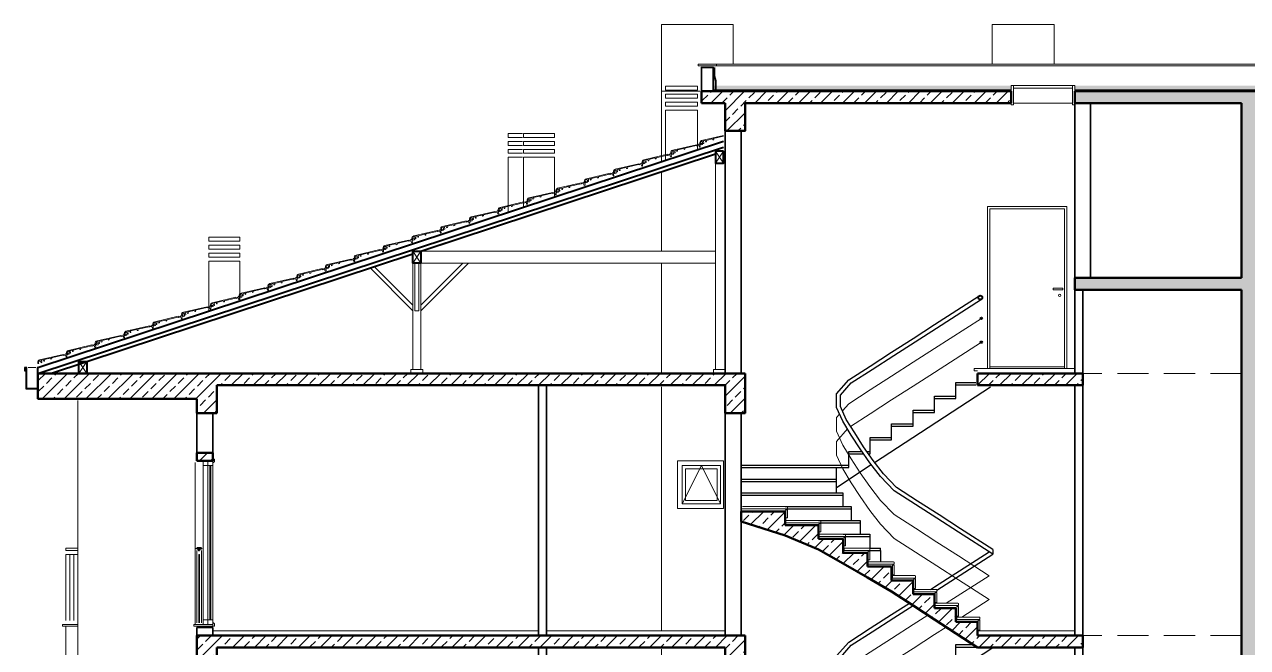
# Model space of a CAD drawing. Header units: millimetres. Extents: x 1811019 to 3717122, y -501178 to -243171.
# Drawn here: x 1816590 to 1817091, y -243943 to -243689 of the extents above; entities that cross this region are included whole.
import ezdxf

# ---------------------------------------------------------------- set-up
doc = ezdxf.new("R2010")
doc.units = ezdxf.units.MM
doc.linetypes.add('izdüşüm ön', pattern=[9.525, 6.35, -3.175])
doc.linetypes.add('su yalıtım', pattern=[30, 12, -18])
for name, color, linetype, lineweight in [('a_ba', 6, 'Continuous', 50), ('a_doğrama', 251, 'Continuous', 20), ('a_duvar', 255, 'Continuous', 35), ('a_görünüş', 32, 'Continuous', 25), ('a_görünüş_ince', 8, 'Continuous', 20), ('a_görünüş_kalın', 20, 'Continuous', 40), ('a_hatch_ba', 252, 'Continuous', 13), ('a_hatch_misc', 251, 'Continuous', 15), ('a_izdüşüm_ön', 6, 'izdüşüm ön', 9), ('a_kaplama', 40, 'Continuous', 15), ('a_not_misc', 144, 'Continuous', 5), ('a_yalıtım_su', 7, 'su yalıtım', 13)]:
    doc.layers.add(name, color=color, linetype=linetype, lineweight=lineweight)
pattern_1 = [(45, (-39397.419, 4749.355), (-4.49012806, 4.49012806), []), (45, (-39392.929, 4749.355), (-4.49012806, 4.49012806), [3.175, -1.5875])]

# ---------------------------------------------------------------- blocks, each defined once
blk = doc.blocks.new('kesit_2_c_blok')
at = {"layer": 'a_ba'}
for p, q in [((-1390, 0), (-2080, 0)), ((-965, 0), (-1097.5, 0)), ((-1415, -15), (-2055, -15)), ((-965, -15), (-1097.5, -15))]:
    blk.add_line(p, q, dxfattribs=at)
for points in [[(-765, -15), (-765, 315)], [(-2055, -15), (-2055, -50), (-2080, -50), (-2080, 0)], [(-1390, 0), (-1390, -50), (-1415, -50), (-1415, -15)], [(-965, -15), (-965, 0)]]:
    blk.add_lwpolyline(points, dxfattribs=at)
blk.add_lwpolyline([(-2080, 220), (-2060, 220), (-2060, 230), (-2080, 230)], close=True, dxfattribs=at)
at = {"layer": 'a_doğrama'}
for points in [[(-2066, 214), (-2072, 214), (-2072, 220), (-2066, 220)], [(-2060, 214), (-2066, 214), (-2066, 220), (-2060, 220)], [(-2059, 218), (-2060, 218), (-2060, 222), (-2058, 222), (-2058, 219)], [(-1475, 160), (-1417, 160), (-1417, 220), (-1475, 220)], [(-1469, 166), (-1421, 166), (-1421, 214), (-1469, 214)], [(-1465, 170), (-1425, 170), (-1425, 210), (-1465, 210)], [(-2066, 14), (-2072, 14), (-2072, 20), (-2066, 20)], [(-2060, 14), (-2066, 14), (-2066, 20), (-2060, 20)], [(-2059, 16), (-2060, 16), (-2060, 12), (-2058, 12), (-2058, 15)]]:
    blk.add_lwpolyline(points, close=True, dxfattribs=at)
for points in [[(-2063.5, 214), (-2063.5, 20)], [(-2062.5, 214), (-2062.5, 20)], [(-2077.5, 102), (-2077.5, 16)], [(-2077.5, 102), (-2076.5, 102)], [(-2076.5, 102), (-2076.5, 16)]]:
    blk.add_lwpolyline(points, dxfattribs=at)
at = {"layer": 'a_duvar'}
blk.add_line((-2060, 10), (-2080, 10), dxfattribs=at)
for points in [[(-1650, 0), (-1650, 315)], [(-1640, 0), (-1640, 315)], [(-975, 0), (-975, 315)], [(-965, 0), (-965, 315)], [(-2080, 230), (-2080, 280)], [(-2060, 230), (-2060, 280)], [(-1415, 0), (-1415, 280)], [(-1395, 0), (-1395, 280)], [(-2080, 10), (-2080, 0)], [(-2060, 10), (-2060, 0)]]:
    blk.add_lwpolyline(points, dxfattribs=at)
at = {"layer": 'a_görünüş_ince'}
for p, q in [((-2230, 110), (-2245, 110)), ((-2230, 107), (-2245, 107)), ((-2230, 12), (-2249, 12)), ((-2230, 14), (-2248.5, 14))]:
    blk.add_line(p, q, dxfattribs=at)
for points in [[(-1495, 6), (-1495, 313)], [(-2230, -50), (-2230, 296)], [(-2082, 218), (-2082, 14)], [(-2072, 214), (-2072, 20)], [(-2066, 214), (-2066, 20)], [(-2060, 214), (-2060, 20)], [(-2245, 107), (-2245, 110)], [(-2245, 19), (-2245, 102)], [(-2245, 102), (-2230, 102)], [(-2240, 19), (-2240, 102)], [(-2235, 19), (-2235, 102)], [(-2080, 16), (-2080, 107)], [(-2074, 16), (-2074, 107)], [(-2248.5, 14), (-2249, 13.5)], [(-2249, 12), (-2249, 13.5)], [(-2245, -32), (-2245, 12)]]:
    blk.add_lwpolyline(points, dxfattribs=at)
at = {"layer": 'a_görünüş_kalın'}
for p, q in [((-2074, 110), (-2080, 110)), ((-2077.5, 109), (-2080, 109)), ((-2074, 109), (-2076.5, 109))]:
    blk.add_line(p, q, dxfattribs=at)
for points in [[(-2080, 109), (-2080, 110)], [(-2076.5, 107), (-2077.5, 107), (-2077.5, 109)], [(-2076.5, 107), (-2076.5, 109)], [(-2074, 109), (-2074, 110)]]:
    blk.add_lwpolyline(points, dxfattribs=at)
at = {"layer": 'a_kaplama'}
for p, q in [((-2060, 12), (-2084, 12)), ((-2060, 14), (-2083.5, 14))]:
    blk.add_line(p, q, dxfattribs=at)
for points in [[(-2083.5, 14), (-2084, 13.5)], [(-2084, 12), (-2084, 13.5)], [(-2060, 12), (-2060, 14)]]:
    blk.add_lwpolyline(points, dxfattribs=at)
at = {"layer": 'a_not_misc'}
blk.add_lwpolyline([(-1421, 166), (-1445, 214), (-1469, 166)], dxfattribs=at)

msp = doc.modelspace()

# ---------------------------------------------------------------- hatches: boundary and pattern name
at = {"layer": 'a_hatch_ba'}
h = msp.add_hatch(dxfattribs=at)
h.set_pattern_fill('ANSI33', color=256)
h.set_pattern_definition(pattern_1)
h.paths.add_polyline_path([(1817336.78, -244195.25), (1817336.78, -244153), (1817096.28, -244153), (1817096.28, -244050.63), (1817328.66, -244050.63), (1817328.66, -244062), (1817336.78, -244062), (1817336.78, -244045.75), (1817096.28, -244045.75), (1817096.28, -243943.38), (1817328.66, -243943.38), (1817328.66, -243954.75), (1817336.78, -243954.75), (1817336.78, -243938.5), (1817096.28, -243938.5), (1817096.28, -243836.13), (1817328.66, -243836.13), (1817328.66, -243847.5), (1817336.78, -243847.5), (1817336.78, -243841.65), (1817401.78, -243841.65), (1817401.78, -243831.25), (1817336.78, -243831.25), (1817096.28, -243831.25), (1817096.28, -243720.75), (1817106.03, -243720.75), (1817106.03, -243715.88), (1817019.91, -243715.88), (1817019.91, -243720.75), (1817088.16, -243720.75), (1817088.16, -243792.25), (1817019.91, -243792.25), (1817019.91, -243797.13), (1817088.16, -243797.13), (1817088.16, -243836.13), (1817088.16, -243943.38), (1817088.16, -244050.63), (1817088.16, -244153), (1817088.16, -244201.75), (1817023.16, -244201.75), (1817023.16, -244153), (1817016.66, -244153), (1816980.09, -244153), (1816980.09, -244147.36), (1816971.32, -244147.36), (1816971.32, -244141.71), (1816962.54, -244141.71), (1816962.54, -244136.07), (1816953.77, -244136.07), (1816953.77, -244130.42), (1816944.99, -244130.42), (1816944.99, -244124.78), (1816935.14, -244124.78), (1816935.14, -244119.13), (1816925.2, -244119.13), (1816925.2, -244113.49), (1816915.02, -244113.49), (1816915.02, -244107.84), (1816901.39, -244107.84), (1816901.39, -244102.2), (1816883.41, -244102.2), (1816883.41, -244106.3), (1816901.39, -244112.03), (1816915.02, -244117.76), (1816925.2, -244123.49), (1816935.14, -244129.22), (1816944.99, -244134.96), (1816953.77, -244140.69), (1816962.54, -244146.42), (1816980.09, -244157.88), (1817016.66, -244157.88), (1817016.66, -244179), (1816885.03, -244179), (1816885.03, -244153), (1816660.78, -244153), (1816660.78, -244195.25), (1817013.41, -244195.25), (1817013.41, -244211.5), (1817099.53, -244211.5), (1817099.53, -244195.25)])
h.paths.add_polyline_path([(1817096.28, -244179), (1817096.28, -244157.88), (1817328.66, -244157.88), (1817328.66, -244179)], flags=16)
h.paths.add_polyline_path([(1816876.91, -244179), (1816668.91, -244179), (1816668.91, -244157.88), (1816876.91, -244157.88)], flags=16)
h = msp.add_hatch(dxfattribs=at)
h.set_pattern_fill('ANSI33', color=256)
h.set_pattern_definition(pattern_1)
h.paths.add_polyline_path([(1816885.03, -243720.75), (1816993.91, -243720.75), (1816993.91, -243715.88), (1816867.16, -243715.88), (1816867.16, -243720.75), (1816876.91, -243720.75), (1816876.91, -243732.13), (1816885.03, -243732.13)])
h = msp.add_hatch(dxfattribs=at)
h.set_pattern_fill('ANSI33', color=256)
h.set_pattern_definition(pattern_1)
h.paths.add_polyline_path([(1816595.78, -243831.25), (1816595.78, -243841.65), (1816660.78, -243841.65), (1816660.78, -243847.5), (1816668.91, -243847.5), (1816668.91, -243836.13), (1816876.91, -243836.13), (1816876.91, -243847.5), (1816885.03, -243847.5), (1816885.03, -243831.25), (1816660.78, -243831.25)])
h = msp.add_hatch(dxfattribs=at)
h.set_pattern_fill('ANSI33', color=256)
h.set_pattern_definition(pattern_1)
h.paths.add_polyline_path([(1816980.09, -243831.25), (1816980.09, -243836.13), (1817023.16, -243836.13), (1817023.16, -243831.25)])
h = msp.add_hatch(dxfattribs=at)
h.set_pattern_fill('ANSI33', color=256)
h.set_pattern_definition(pattern_1)
h.paths.add_polyline_path([(1816667.28, -243863.75), (1816660.78, -243863.75), (1816660.78, -243867), (1816667.28, -243867)])
h = msp.add_hatch(dxfattribs=at)
h.set_pattern_fill('ANSI33', color=256)
h.set_pattern_definition(pattern_1)
h.paths.add_polyline_path([(1816901.39, -243897.53), (1816915.02, -243903.26), (1816925.2, -243908.99), (1816935.14, -243914.72), (1816944.99, -243920.45), (1816953.77, -243926.19), (1816962.54, -243931.92), (1816980.09, -243943.38), (1817023.16, -243943.38), (1817023.16, -243938.5), (1816980.09, -243938.5), (1816980.09, -243932.86), (1816971.32, -243932.86), (1816971.32, -243927.21), (1816962.54, -243927.21), (1816962.54, -243921.57), (1816953.77, -243921.57), (1816953.77, -243915.92), (1816944.99, -243915.92), (1816944.99, -243910.28), (1816935.14, -243910.28), (1816935.14, -243904.63), (1816925.2, -243904.63), (1816925.2, -243898.99), (1816915.02, -243898.99), (1816915.02, -243893.34), (1816901.39, -243893.34), (1816901.39, -243887.7), (1816883.41, -243887.7), (1816883.41, -243891.8)])
h = msp.add_hatch(dxfattribs=at)
h.set_pattern_fill('ANSI33', color=256)
h.set_pattern_definition(pattern_1)
h.paths.add_polyline_path([(1816876.91, -243943.38), (1816876.91, -243954.75), (1816885.03, -243954.75), (1816885.03, -243938.5), (1816660.78, -243938.5), (1816660.78, -243954.75), (1816668.91, -243954.75), (1816668.91, -243943.38)])
at = {"layer": 'a_hatch_misc'}
h = msp.add_hatch(dxfattribs=at)
h.set_pattern_fill('HEX', color=256, scale=0.065)
h.set_pattern_definition([(0, (-2173804.54072, -4576422.67576), (0, 0.357452547872), [0.206375324685, -0.41275064937]), (120, (-2173804.54072, -4576422.67576), (-0.309562987105, -0.178726273936), [0.206375324685, -0.41275064937]), (60, (-2173804.33435, -4576422.67576), (-0.309562987105, 0.178726273936), [0.206375324685, -0.41275064937])])
h.paths.add_polyline_path([(1817019.91, -243713.6), (1817019.91, -243715.24), (1817101.32, -243715.24), (1817101.32, -243713.6)])
h.paths.add_polyline_path([(1816993.91, -243715.24), (1816993.91, -243713.6), (1816872.03, -243713.6), (1816872.03, -243715.24)])

# ---------------------------------------------------------------- linework, layer by layer
at = {"layer": 'a_ba'}
for p, q in [((1816993.91, -243715.88), (1816993.91, -243720.75)), ((1817019.91, -243715.88), (1817019.91, -243720.75)), ((1817088.16, -243792.25), (1817019.91, -243792.25)), ((1817088.16, -243797.13), (1817019.91, -243797.13)), ((1816595.78, -243837.75), (1816595.78, -243831.25)), ((1816901.39, -243887.7), (1816883.41, -243887.7)), ((1816901.39, -243893.34), (1816901.39, -243887.7)), ((1816915.02, -243893.34), (1816901.39, -243893.34)), ((1816915.02, -243898.99), (1816915.02, -243893.34)), ((1816925.2, -243898.99), (1816915.02, -243898.99)), ((1816925.2, -243904.63), (1816925.2, -243898.99)), ((1816935.14, -243904.63), (1816925.2, -243904.63)), ((1816935.14, -243910.28), (1816935.14, -243904.63)), ((1816944.99, -243910.28), (1816935.14, -243910.28)), ((1816944.99, -243915.92), (1816944.99, -243910.28)), ((1816953.77, -243915.92), (1816944.99, -243915.92)), ((1816953.77, -243921.57), (1816953.77, -243915.92)), ((1816962.54, -243921.57), (1816953.77, -243921.57)), ((1816962.54, -243927.21), (1816962.54, -243921.57)), ((1816971.32, -243927.21), (1816962.54, -243927.21)), ((1816971.32, -243932.86), (1816971.32, -243927.21)), ((1816980.09, -243932.86), (1816971.32, -243932.86)), ((1816980.09, -243938.5), (1816980.09, -243932.86))]:
    msp.add_line(p, q, dxfattribs=at)
for points in [[(1816993.91, -243715.88), (1816867.16, -243715.88)], [(1816867.16, -243720.75), (1816867.16, -243715.88)], [(1817106.03, -243715.88), (1817019.91, -243715.88)], [(1816867.16, -243720.75), (1816876.91, -243720.75)], [(1816885.03, -243720.75), (1816885.03, -243732.13), (1816876.91, -243732.13), (1816876.91, -243720.75)], [(1816993.91, -243720.75), (1816885.03, -243720.75)], [(1817088.16, -243720.75), (1817019.91, -243720.75)], [(1817088.16, -243792.25), (1817088.16, -243720.75)], [(1817019.91, -243797.13), (1817019.91, -243792.25)], [(1817088.16, -243836.13), (1817088.16, -243797.13)], [(1816660.78, -243831.25), (1816595.78, -243831.25), (1816595.78, -243841.65), (1816660.78, -243841.65)], [(1816660.78, -243831.25), (1816885.03, -243831.25)], [(1816885.03, -243831.25), (1816885.03, -243847.5), (1816876.91, -243847.5), (1816876.91, -243836.13)], [(1816980.09, -243831.25), (1817023.16, -243831.25)], [(1816980.09, -243831.25), (1816980.09, -243836.13)], [(1817023.16, -243836.13), (1817023.16, -243831.25)], [(1816668.91, -243836.13), (1816668.91, -243847.5), (1816660.78, -243847.5), (1816660.78, -243841.65)], [(1816668.91, -243836.13), (1816876.91, -243836.13)], [(1816980.09, -243836.13), (1817023.16, -243836.13)], [(1816883.41, -243887.7), (1816883.41, -243891.8)], [(1816980.09, -243943.38), (1816962.54, -243931.92), (1816953.77, -243926.19), (1816944.99, -243920.45), (1816935.14, -243914.72), (1816925.2, -243908.99), (1816915.02, -243903.26), (1816901.39, -243897.53), (1816883.41, -243891.8)]]:
    msp.add_lwpolyline(points, dxfattribs=at)
at = {"layer": 'a_doğrama'}
for p, q in [((1817016.66, -243763), (1816984.16, -243763)), ((1816984.16, -243763), (1816984.16, -243829.3)), ((1817015.68, -243763.98), (1816985.13, -243763.98)), ((1816985.13, -243763.98), (1816985.13, -243829.3)), ((1817015.68, -243829.3), (1817015.68, -243763.98)), ((1817016.66, -243829.3), (1817016.66, -243763)), ((1817015.03, -243796.48), (1817011.13, -243796.48)), ((1817011.13, -243796.48), (1817011.13, -243797.13)), ((1817011.13, -243797.13), (1817015.03, -243797.13)), ((1817015.03, -243797.13), (1817015.03, -243796.48)), ((1816985.13, -243828.65), (1817015.68, -243828.65))]:
    msp.add_line(p, q, dxfattribs=at)
for points in [[(1816993.91, -243713.6), (1816994.88, -243713.6), (1816994.88, -243721.4), (1816993.91, -243721.4)], [(1817018.93, -243713.6), (1817019.91, -243713.6), (1817019.91, -243721.4), (1817018.93, -243721.4)]]:
    msp.add_lwpolyline(points, close=True, dxfattribs=at)
for points in [[(1817018.93, -243713.6), (1816994.88, -243713.6)], [(1817018.93, -243714.58), (1816994.88, -243714.58)]]:
    msp.add_lwpolyline(points, dxfattribs=at)
msp.add_circle((1817013.76, -243799.4, 2591.37), 0.488, dxfattribs=at)
at = {"layer": 'a_duvar'}
for points in [[(1816872.03, -243715.88), (1816872.03, -243706.13), (1816867.16, -243706.13), (1816867.16, -243715.88)], [(1817019.91, -243792.25), (1817019.91, -243720.75)], [(1817026.41, -243792.25), (1817026.41, -243720.75)], [(1816876.91, -243831.25), (1816876.91, -243732.13)], [(1816883.41, -243831.25), (1816883.41, -243732.13)]]:
    msp.add_lwpolyline(points, dxfattribs=at)
msp.add_lwpolyline([(1817023.16, -243831.25), (1817023.16, -243797.13), (1817019.91, -243797.13), (1817019.91, -243831.25)], close=True, dxfattribs=at)
at = {"layer": 'a_görünüş'}
for p, q in [((1816971.32, -243841.57), (1816971.32, -243834.95)), ((1816971.32, -243834.95), (1816979.44, -243834.95)), ((1816971.32, -243835.92), (1816979.44, -243835.92)), ((1816962.54, -243847.21), (1816962.54, -243840.59)), ((1816962.54, -243840.59), (1816971.32, -243840.59)), ((1816962.54, -243841.57), (1816971.32, -243841.57)), ((1816953.77, -243852.85), (1816953.77, -243846.24)), ((1816953.77, -243846.24), (1816962.54, -243846.24)), ((1816953.77, -243847.21), (1816962.54, -243847.21)), ((1816944.99, -243858.5), (1816944.99, -243851.88)), ((1816944.99, -243851.88), (1816953.77, -243851.88)), ((1816944.99, -243852.85), (1816953.77, -243852.85)), ((1816936.22, -243864.14), (1816936.22, -243857.52)), ((1816936.22, -243857.52), (1816944.99, -243857.52)), ((1816936.22, -243858.5), (1816944.99, -243858.5)), ((1816927.44, -243869.79), (1816927.44, -243863.17)), ((1816927.44, -243863.17), (1816932.81, -243863.17)), ((1816927.44, -243864.14), (1816933.5, -243864.14)), ((1816934.81, -243863.17), (1816936.22, -243863.17)), ((1816935.5, -243864.14), (1816936.22, -243864.14)), ((1816922.41, -243880.1), (1816922.41, -243869.79)), ((1816925.03, -243880.1), (1816925.03, -243885.75)), ((1816971.32, -243948.82), (1816971.32, -243942.2)), ((1816971.32, -243942.2), (1816978.42, -243942.2)), ((1816971.32, -243943.17), (1816979.91, -243943.17))]:
    msp.add_line(p, q, dxfattribs=at)
for points in [[(1816986.34, -243905.21), (1816972.29, -243896.17), (1816963.52, -243890.53), (1816954.74, -243884.88), (1816945.97, -243879.24), (1816940.39, -243873.43), (1816936.08, -243867.79), (1816932.09, -243862.14), (1816928.51, -243856.5), (1816925.03, -243850.85), (1816922.41, -243845.21), (1816922.41, -243839.56), (1816927.44, -243833.92), (1816936.22, -243828.27), (1816944.99, -243822.63), (1816953.77, -243816.98), (1816962.54, -243811.34), (1816980.84, -243799.57)], [(1816986.34, -243903.28), (1816973.17, -243894.81), (1816964.4, -243889.16), (1816955.62, -243883.52), (1816947.01, -243877.98), (1816941.62, -243872.37), (1816937.39, -243866.83), (1816933.44, -243861.24), (1816929.89, -243855.64), (1816926.46, -243850.08), (1816924.03, -243844.85), (1816924.03, -243840.18), (1816928.51, -243835.17), (1816937.1, -243829.64), (1816945.87, -243824), (1816954.65, -243818.35), (1816963.42, -243812.71), (1816981.72, -243800.94)], [(1816591.23, -243828.86), (1816590.26, -243828.86)], [(1816590.26, -243828.86), (1816590.26, -243830.16), (1816590.58, -243830.16), (1816590.58, -243829.18), (1816590.91, -243829.18)], [(1816595.78, -243828.86), (1816595.78, -243837.75), (1816590.91, -243837.75), (1816590.91, -243829.18)], [(1816595.46, -243828.86), (1816595.46, -243837.43), (1816591.23, -243837.43), (1816591.23, -243828.86)], [(1816595.78, -243828.86), (1816595.46, -243828.86)], [(1816938.05, -243867.69), (1816985.38, -243836.78)], [(1816883.41, -243868.81), (1816927.44, -243868.81)], [(1816883.41, -243869.79), (1816927.44, -243869.79)], [(1816922.41, -243877.9), (1816936.69, -243868.58)], [(1816883.41, -243874.46), (1816922.41, -243874.46)], [(1816883.41, -243875.43), (1816922.41, -243875.43)], [(1816883.41, -243880.1), (1816925.03, -243880.1)], [(1816883.41, -243881.08), (1816925.03, -243881.08)], [(1816901.39, -243885.75), (1816925.03, -243885.75)], [(1816901.39, -243886.72), (1816925.03, -243886.72)], [(1816925.03, -243885.75), (1816928.51, -243885.75)], [(1816925.03, -243886.72), (1816928.51, -243886.72)], [(1816928.51, -243885.75), (1816928.51, -243891.39)], [(1816915.02, -243891.39), (1816932.09, -243891.39)], [(1816915.02, -243892.37), (1816932.09, -243892.37)], [(1816932.09, -243891.39), (1816932.09, -243897.04)], [(1816925.2, -243897.04), (1816936.08, -243897.04)], [(1816925.2, -243898.01), (1816936.08, -243898.01)], [(1816936.08, -243897.04), (1816936.08, -243902.68)], [(1816935.95, -243902.68), (1816940.39, -243902.68)], [(1816936.11, -243903.66), (1816940.39, -243903.66)], [(1816940.39, -243903.66), (1816940.39, -243902.68)], [(1816940.39, -243903.66), (1816940.39, -243908.33)], [(1816960.95, -243919.62), (1816962.54, -243918.59), (1816984.84, -243904.25)], [(1816986.34, -243903.28), (1816986.34, -243905.21)], [(1816963.52, -243919.9), (1816986.34, -243905.21)], [(1816986.34, -244012.46), (1816972.29, -244003.42), (1816963.52, -243997.78), (1816954.74, -243992.13), (1816945.97, -243986.49), (1816940.39, -243980.68), (1816936.08, -243975.04), (1816932.09, -243969.39), (1816928.51, -243963.75), (1816925.03, -243958.1), (1816922.41, -243952.46), (1816922.41, -243946.81), (1816927.44, -243941.17), (1816936.22, -243935.52), (1816944.99, -243929.88), (1816952.26, -243925.2)], [(1816986.34, -244010.53), (1816973.17, -244002.06), (1816964.4, -243996.41), (1816955.62, -243990.77), (1816947.01, -243985.23), (1816941.62, -243979.62), (1816937.39, -243974.08), (1816933.44, -243968.49), (1816929.89, -243962.89), (1816926.46, -243957.33), (1816924.03, -243952.1), (1816924.03, -243947.43), (1816928.51, -243942.42), (1816937.1, -243936.89), (1816945.87, -243931.25), (1816953.75, -243926.18)], [(1816922.41, -243985.15), (1816986.38, -243943.38)]]:
    msp.add_lwpolyline(points, dxfattribs=at)
at = {"layer": 'a_görünüş_ince'}
for p, q in [((1816880.16, -243688.58), (1816880.16, -243704.83)), ((1816986.11, -243688.58), (1816986.11, -243704.83)), ((1817011.46, -243688.58), (1817011.46, -243704.83)), ((1816852.53, -243723.59), (1816852.53, -243744.13)), ((1816865.53, -243723.59), (1816865.53, -243739.84)), ((1816788.18, -243742.89), (1816788.18, -243765.36)), ((1816794.36, -243742.89), (1816794.36, -243763.33)), ((1816807.03, -243742.89), (1816807.03, -243759.14)), ((1816665.66, -243785.36), (1816665.66, -243805.8)), ((1816678.33, -243785.36), (1816678.33, -243801.61))]:
    msp.add_line(p, q, dxfattribs=at)
at = {"layer": 'a_görünüş_ince', "lineweight": 20}
for p, q in [((1816873.01, -243745.28), (1816876.26, -243740.41)), ((1816876.26, -243745.28), (1816873.01, -243740.41)), ((1816749.17, -243786.14), (1816752.42, -243781.27)), ((1816752.42, -243786.14), (1816749.17, -243781.27)), ((1816749.17, -243786.14), (1816752.42, -243781.27)), ((1816752.42, -243786.14), (1816749.17, -243781.27)), ((1816749.17, -243805.64), (1816731.65, -243788.12)), ((1816733.38, -243787.55), (1816749.17, -243803.35)), ((1816749.17, -243823.6), (1816749.17, -243786.14)), ((1816749.99, -243786.14), (1816749.99, -243805.64)), ((1816751.61, -243805.64), (1816751.61, -243786.14)), ((1816752.42, -243823.6), (1816752.42, -243786.14)), ((1816769.63, -243786.14), (1816752.42, -243803.35)), ((1816752.42, -243805.64), (1816771.92, -243786.14)), ((1816749.99, -243805.64), (1816751.61, -243805.64)), ((1816612.49, -243831.25), (1816615.74, -243826.38)), ((1816615.74, -243831.25), (1816612.49, -243826.38)), ((1816748.36, -243829.63), (1816753.24, -243829.63)), ((1816748.36, -243829.63), (1816748.36, -243831.25)), ((1816748.36, -243829.63), (1816753.24, -243829.63)), ((1816748.36, -243829.63), (1816748.36, -243831.25)), ((1816753.24, -243829.63), (1816753.24, -243831.25)), ((1816753.24, -243829.63), (1816753.24, -243831.25)), ((1816876.91, -243829.63), (1816872.19, -243829.63)), ((1816872.19, -243829.63), (1816872.19, -243831.25)), ((1816753.24, -243831.25), (1816748.52, -243831.25)), ((1816753.24, -243831.25), (1816748.52, -243831.25)), ((1816872.19, -243831.25), (1816876.91, -243831.25))]:
    msp.add_line(p, q, dxfattribs=at)
at = {"layer": 'a_görünüş_ince'}
for points in [[(1816850.91, -243744.66), (1816850.91, -243688.58), (1816880.16, -243688.58)], [(1817011.46, -243688.58), (1816986.11, -243688.58)], [(1816873.33, -243704.83), (1817099.86, -243704.83)], [(1816873.33, -243705.48), (1817099.86, -243705.48)], [(1816850.91, -243742.2), (1816850.91, -243715.88), (1816866.51, -243715.88)], [(1816865.53, -243723.59), (1816852.53, -243723.59)], [(1816994.88, -243720.75), (1817018.93, -243720.75)], [(1816794.04, -243734.77), (1816788.18, -243734.77), (1816788.18, -243733.14), (1816794.04, -243733.14), (1816794.04, -243733.16)], [(1816794.04, -243738.02), (1816788.18, -243738.02), (1816788.18, -243736.39), (1816794.04, -243736.39)], [(1816794.04, -243741.27), (1816788.18, -243741.27), (1816788.18, -243739.64), (1816794.04, -243739.64)], [(1816794.04, -243742.89), (1816788.18, -243742.89)], [(1816807.03, -243742.89), (1816794.36, -243742.89)], [(1816850.91, -243781.27), (1816850.91, -243748.77)], [(1816678.33, -243785.36), (1816665.66, -243785.36)], [(1816850.91, -243831.25), (1816850.91, -243786.14)], [(1816924.84, -243846.59), (1816927.44, -243843.67), (1816936.22, -243838.02), (1816944.99, -243832.38), (1816953.77, -243826.74), (1816962.54, -243821.09), (1816981.72, -243808.76)], [(1816928.21, -243852.92), (1816936.22, -243847.77), (1816944.99, -243842.13), (1816953.77, -243836.49), (1816962.54, -243830.84), (1816981.72, -243818.51)], [(1816591.79, -243828.86), (1816594.94, -243828.86)], [(1816967.33, -243925.26), (1816984.84, -243914), (1816972.29, -243905.92), (1816963.52, -243900.28), (1816954.74, -243894.63), (1816945.97, -243888.99), (1816940.39, -243883.18), (1816936.08, -243877.54), (1816932.09, -243871.89), (1816928.51, -243866.25), (1816925.03, -243860.6), (1816922.41, -243854.96), (1816922.41, -243849.31), (1816923.66, -243847.91)], [(1816973.71, -243930.91), (1816984.84, -243923.75), (1816972.29, -243915.67), (1816963.52, -243910.03), (1816954.74, -243904.38), (1816945.97, -243898.74), (1816940.39, -243892.93), (1816936.08, -243887.29), (1816932.09, -243881.64), (1816928.51, -243876), (1816925.03, -243870.35), (1816922.41, -243864.71), (1816922.41, -243859.06), (1816926.95, -243853.97)], [(1816924.84, -243953.84), (1816927.44, -243950.92), (1816936.22, -243945.27), (1816944.99, -243939.63), (1816953.77, -243933.99), (1816959.79, -243930.11)], [(1816928.21, -243960.17), (1816936.22, -243955.02), (1816944.99, -243949.38), (1816953.77, -243943.74), (1816962.54, -243938.09), (1816967.31, -243935.03)]]:
    msp.add_lwpolyline(points, dxfattribs=at)
for points in [[(1816852.53, -243713.84), (1816865.53, -243713.84), (1816865.53, -243715.46), (1816852.53, -243715.46)], [(1816852.53, -243717.09), (1816865.53, -243717.09), (1816865.53, -243718.71), (1816852.53, -243718.71)], [(1816852.53, -243720.34), (1816865.53, -243720.34), (1816865.53, -243721.96), (1816852.53, -243721.96)], [(1816794.36, -243733.14), (1816807.03, -243733.14), (1816807.03, -243734.77), (1816794.36, -243734.77)], [(1816794.36, -243736.39), (1816807.03, -243736.39), (1816807.03, -243738.02), (1816794.36, -243738.02)], [(1816794.36, -243739.64), (1816807.03, -243739.64), (1816807.03, -243741.27), (1816794.36, -243741.27)], [(1816665.66, -243775.61), (1816678.33, -243775.61), (1816678.33, -243777.24), (1816665.66, -243777.24)], [(1816665.66, -243778.86), (1816678.33, -243778.86), (1816678.33, -243780.49), (1816665.66, -243780.49)], [(1816665.66, -243782.11), (1816678.33, -243782.11), (1816678.33, -243783.74), (1816665.66, -243783.74)]]:
    msp.add_lwpolyline(points, close=True, dxfattribs=at)
at = {"layer": 'a_görünüş_ince', "flags": 128}
for points in [[(1816876.26, -243733.99), (1816867.22, -243736.08, 0.414214), (1816866.49, -243737.25), (1816866.57, -243737.57), (1816866.88, -243737.5), (1816866.85, -243737.34, -0.414214), (1816867.46, -243736.36), (1816867.52, -243736.35), (1816867.83, -243737.27), (1816868.15, -243737.2), (1816868.03, -243736.23), (1816868.72, -243736.07), (1816868.91, -243736.61), (1816869.23, -243736.53), (1816868.91, -243736.61)], [(1816857.45, -243740.43), (1816857.38, -243739.87), (1816859.96, -243739.27), (1816860.12, -243739.69), (1816860.43, -243739.61), (1816860.39, -243739.17), (1816865.02, -243738.09), (1816865.22, -243738.22), (1816866.07, -243738.02), (1816866.35, -243738.79), (1816866.67, -243738.71), (1816866.58, -243737.9), (1816867.59, -243737.66), (1816867.48, -243737.19), (1816867.01, -243737.3), (1816867.04, -243737.46), (1816866.41, -243737.6), (1816866.37, -243737.45), (1816866.06, -243737.52), (1816866.09, -243737.68), (1816865.14, -243737.9), (1816865.11, -243737.74), (1816855.45, -243739.98, 0.414214), (1816854.72, -243741.15), (1816854.79, -243741.47), (1816855.11, -243741.39), (1816855.07, -243741.24, -0.414214), (1816855.68, -243740.26), (1816855.74, -243740.25), (1816856.06, -243741.17), (1816856.38, -243741.1), (1816856.26, -243740.13), (1816856.95, -243739.97), (1816857.14, -243740.51), (1816857.45, -243740.43), (1816857.14, -243740.51)], [(1816845.68, -243744.33), (1816845.61, -243743.76), (1816848.18, -243743.17), (1816848.34, -243743.59), (1816848.66, -243743.51), (1816848.62, -243743.07), (1816853.25, -243741.99), (1816853.44, -243742.11), (1816854.3, -243741.92), (1816854.58, -243742.68), (1816854.89, -243742.61), (1816854.81, -243741.8), (1816855.82, -243741.56), (1816855.71, -243741.09), (1816855.23, -243741.2), (1816855.27, -243741.36), (1816854.64, -243741.5), (1816854.6, -243741.34), (1816854.28, -243741.42), (1816854.32, -243741.58), (1816853.37, -243741.8), (1816853.33, -243741.64), (1816843.68, -243743.88, 0.414214), (1816842.95, -243745.05), (1816843.02, -243745.37), (1816843.34, -243745.29), (1816843.3, -243745.13, -0.414214), (1816843.91, -243744.16), (1816843.97, -243744.14), (1816844.29, -243745.07), (1816844.6, -243745), (1816844.48, -243744.03), (1816845.18, -243743.86), (1816845.36, -243744.4), (1816845.68, -243744.33), (1816845.36, -243744.4)], [(1816822.13, -243752.13), (1816822.06, -243751.56), (1816824.64, -243750.96), (1816824.8, -243751.38), (1816825.11, -243751.31), (1816825.07, -243750.86), (1816829.7, -243749.79), (1816829.9, -243749.91), (1816830.75, -243749.71), (1816831.03, -243750.48), (1816831.35, -243750.41), (1816831.26, -243749.59), (1816832.27, -243749.36), (1816832.16, -243748.88), (1816831.69, -243748.99), (1816831.72, -243749.15), (1816831.09, -243749.3), (1816831.05, -243749.14), (1816830.74, -243749.21), (1816830.77, -243749.37), (1816829.82, -243749.59), (1816829.79, -243749.44), (1816820.13, -243751.68, 0.414214), (1816819.4, -243752.85), (1816819.47, -243753.16), (1816819.79, -243753.09), (1816819.75, -243752.93, -0.414214), (1816820.36, -243751.96), (1816820.42, -243751.94), (1816820.74, -243752.87), (1816821.06, -243752.79), (1816820.94, -243751.82), (1816821.63, -243751.66), (1816821.82, -243752.2), (1816822.13, -243752.13), (1816821.82, -243752.2)], [(1816833.91, -243748.23), (1816833.84, -243747.66), (1816836.41, -243747.07), (1816836.57, -243747.48), (1816836.89, -243747.41), (1816836.85, -243746.96), (1816841.48, -243745.89), (1816841.67, -243746.01), (1816842.52, -243745.81), (1816842.8, -243746.58), (1816843.12, -243746.51), (1816843.04, -243745.7), (1816844.04, -243745.46), (1816843.93, -243744.99), (1816843.46, -243745.1), (1816843.5, -243745.25), (1816842.86, -243745.4), (1816842.83, -243745.24), (1816842.51, -243745.32), (1816842.55, -243745.47), (1816841.6, -243745.7), (1816841.56, -243745.54), (1816831.9, -243747.78, 0.414214), (1816831.17, -243748.95), (1816831.25, -243749.26), (1816831.56, -243749.19), (1816831.53, -243749.03, -0.414214), (1816832.14, -243748.06), (1816832.2, -243748.04), (1816832.51, -243748.97), (1816832.83, -243748.9), (1816832.71, -243747.92), (1816833.4, -243747.76), (1816833.59, -243748.3), (1816833.91, -243748.23), (1816833.59, -243748.3)], [(1816810.36, -243756.03), (1816810.29, -243755.46), (1816812.86, -243754.86), (1816813.02, -243755.28), (1816813.34, -243755.21), (1816813.3, -243754.76), (1816817.93, -243753.69), (1816818.12, -243753.81), (1816818.98, -243753.61), (1816819.26, -243754.38), (1816819.57, -243754.31), (1816819.49, -243753.49), (1816820.5, -243753.26), (1816820.39, -243752.78), (1816819.91, -243752.89), (1816819.95, -243753.05), (1816819.32, -243753.2), (1816819.28, -243753.04), (1816818.96, -243753.11), (1816819, -243753.27), (1816818.05, -243753.49), (1816818.01, -243753.33), (1816808.36, -243755.57, 0.414214), (1816807.63, -243756.74), (1816807.7, -243757.06), (1816808.02, -243756.99), (1816807.98, -243756.83, -0.414214), (1816808.59, -243755.85), (1816808.65, -243755.84), (1816808.97, -243756.77), (1816809.28, -243756.69), (1816809.16, -243755.72), (1816809.86, -243755.56), (1816810.04, -243756.1), (1816810.36, -243756.03), (1816810.04, -243756.1)], [(1816798.59, -243759.92), (1816798.52, -243759.36), (1816801.09, -243758.76), (1816801.25, -243759.18), (1816801.57, -243759.11), (1816801.53, -243758.66), (1816806.16, -243757.59), (1816806.35, -243757.71), (1816807.2, -243757.51), (1816807.48, -243758.28), (1816807.8, -243758.2), (1816807.71, -243757.39), (1816808.72, -243757.16), (1816808.61, -243756.68), (1816808.14, -243756.79), (1816808.18, -243756.95), (1816807.54, -243757.1), (1816807.51, -243756.94), (1816807.19, -243757.01), (1816807.23, -243757.17), (1816806.28, -243757.39), (1816806.24, -243757.23), (1816796.58, -243759.47, 0.414214), (1816795.85, -243760.64), (1816795.93, -243760.96), (1816796.24, -243760.89), (1816796.21, -243760.73, -0.414214), (1816796.82, -243759.75), (1816796.88, -243759.74), (1816797.19, -243760.66), (1816797.51, -243760.59), (1816797.39, -243759.62), (1816798.08, -243759.46), (1816798.27, -243760), (1816798.59, -243759.92), (1816798.27, -243760)], [(1816775.04, -243767.72), (1816774.97, -243767.15), (1816777.54, -243766.56), (1816777.7, -243766.98), (1816778.02, -243766.9), (1816777.98, -243766.46), (1816782.61, -243765.38), (1816782.8, -243765.5), (1816783.65, -243765.31), (1816783.94, -243766.07), (1816784.25, -243766), (1816784.17, -243765.19), (1816785.18, -243764.95), (1816785.07, -243764.48), (1816784.59, -243764.59), (1816784.63, -243764.75), (1816784, -243764.89), (1816783.96, -243764.73), (1816783.64, -243764.81), (1816783.68, -243764.97), (1816782.73, -243765.19), (1816782.69, -243765.03), (1816773.04, -243767.27, 0.414214), (1816772.31, -243768.44), (1816772.38, -243768.76), (1816772.7, -243768.68), (1816772.66, -243768.52, -0.414214), (1816773.27, -243767.55), (1816773.33, -243767.53), (1816773.65, -243768.46), (1816773.96, -243768.39), (1816773.84, -243767.42), (1816774.54, -243767.25), (1816774.72, -243767.79), (1816775.04, -243767.72), (1816774.72, -243767.79)], [(1816786.81, -243763.82), (1816786.74, -243763.26), (1816789.32, -243762.66), (1816789.48, -243763.08), (1816789.79, -243763), (1816789.75, -243762.56), (1816794.38, -243761.48), (1816794.58, -243761.61), (1816795.43, -243761.41), (1816795.71, -243762.18), (1816796.03, -243762.1), (1816795.94, -243761.29), (1816796.95, -243761.05), (1816796.84, -243760.58), (1816796.37, -243760.69), (1816796.4, -243760.85), (1816795.77, -243760.99), (1816795.73, -243760.84), (1816795.42, -243760.91), (1816795.45, -243761.07), (1816794.5, -243761.29), (1816794.47, -243761.13), (1816784.81, -243763.37, 0.414214), (1816784.08, -243764.54), (1816784.15, -243764.86), (1816784.47, -243764.78), (1816784.43, -243764.63, -0.414214), (1816785.04, -243763.65), (1816785.1, -243763.64), (1816785.42, -243764.56), (1816785.74, -243764.49), (1816785.62, -243763.52), (1816786.31, -243763.36), (1816786.5, -243763.9), (1816786.81, -243763.82), (1816786.5, -243763.9)], [(1816763.27, -243771.62), (1816763.2, -243771.05), (1816765.77, -243770.46), (1816765.93, -243770.87), (1816766.25, -243770.8), (1816766.21, -243770.35), (1816770.84, -243769.28), (1816771.03, -243769.4), (1816771.88, -243769.2), (1816772.16, -243769.97), (1816772.48, -243769.9), (1816772.39, -243769.09), (1816773.4, -243768.85), (1816773.29, -243768.38), (1816772.82, -243768.49), (1816772.86, -243768.64), (1816772.22, -243768.79), (1816772.19, -243768.63), (1816771.87, -243768.71), (1816771.91, -243768.86), (1816770.96, -243769.09), (1816770.92, -243768.93), (1816761.26, -243771.17, 0.414214), (1816760.53, -243772.34), (1816760.61, -243772.65), (1816760.92, -243772.58), (1816760.89, -243772.42, -0.414214), (1816761.5, -243771.45), (1816761.56, -243771.43), (1816761.87, -243772.36), (1816762.19, -243772.29), (1816762.07, -243771.31), (1816762.76, -243771.15), (1816762.95, -243771.69), (1816763.27, -243771.62), (1816762.95, -243771.69)], [(1816751.49, -243775.52), (1816751.42, -243774.95), (1816754, -243774.35), (1816754.16, -243774.77), (1816754.47, -243774.7), (1816754.43, -243774.25), (1816759.06, -243773.18), (1816759.26, -243773.3), (1816760.11, -243773.1), (1816760.39, -243773.87), (1816760.71, -243773.8), (1816760.62, -243772.98), (1816761.63, -243772.75), (1816761.52, -243772.27), (1816761.05, -243772.38), (1816761.08, -243772.54), (1816760.45, -243772.69), (1816760.41, -243772.53), (1816760.1, -243772.6), (1816760.13, -243772.76), (1816759.18, -243772.98), (1816759.15, -243772.83), (1816749.49, -243775.07, 0.414214), (1816748.76, -243776.24), (1816748.83, -243776.55), (1816749.15, -243776.48), (1816749.11, -243776.32, -0.414214), (1816749.72, -243775.35), (1816749.78, -243775.33), (1816750.1, -243776.26), (1816750.42, -243776.18), (1816750.3, -243775.21), (1816750.99, -243775.05), (1816751.18, -243775.59), (1816751.49, -243775.52), (1816751.18, -243775.59)], [(1816739.72, -243779.42), (1816739.65, -243778.85), (1816742.22, -243778.25), (1816742.38, -243778.67), (1816742.7, -243778.6), (1816742.66, -243778.15), (1816747.29, -243777.08), (1816747.48, -243777.2), (1816748.33, -243777), (1816748.62, -243777.77), (1816748.93, -243777.7), (1816748.85, -243776.88), (1816749.86, -243776.65), (1816749.75, -243776.17), (1816749.27, -243776.28), (1816749.31, -243776.44), (1816748.68, -243776.59), (1816748.64, -243776.43), (1816748.32, -243776.5), (1816748.36, -243776.66), (1816747.41, -243776.88), (1816747.37, -243776.72), (1816737.72, -243778.96, 0.414214), (1816736.99, -243780.13), (1816737.06, -243780.45), (1816737.38, -243780.38), (1816737.34, -243780.22, -0.414214), (1816737.95, -243779.24), (1816738.01, -243779.23), (1816738.33, -243780.16), (1816738.64, -243780.08), (1816738.52, -243779.11), (1816739.22, -243778.95), (1816739.4, -243779.49), (1816739.72, -243779.42), (1816739.4, -243779.49)], [(1816716.17, -243787.21), (1816716.1, -243786.65), (1816718.68, -243786.05), (1816718.84, -243786.47), (1816719.15, -243786.39), (1816719.11, -243785.95), (1816723.74, -243784.87), (1816723.94, -243785), (1816724.79, -243784.8), (1816725.07, -243785.57), (1816725.39, -243785.49), (1816725.3, -243784.68), (1816726.31, -243784.44), (1816726.2, -243783.97), (1816725.73, -243784.08), (1816725.76, -243784.24), (1816725.13, -243784.38), (1816725.09, -243784.23), (1816724.78, -243784.3), (1816724.81, -243784.46), (1816723.86, -243784.68), (1816723.83, -243784.52), (1816714.17, -243786.76, 0.414214), (1816713.44, -243787.93), (1816713.51, -243788.25), (1816713.83, -243788.17), (1816713.79, -243788.02, -0.414214), (1816714.4, -243787.04), (1816714.46, -243787.03), (1816714.78, -243787.95), (1816715.1, -243787.88), (1816714.98, -243786.91), (1816715.67, -243786.75), (1816715.86, -243787.29), (1816716.17, -243787.21), (1816715.86, -243787.29)], [(1816727.95, -243783.31), (1816727.88, -243782.75), (1816730.45, -243782.15), (1816730.61, -243782.57), (1816730.93, -243782.5), (1816730.89, -243782.05), (1816735.51, -243780.98), (1816735.71, -243781.1), (1816736.56, -243780.9), (1816736.84, -243781.67), (1816737.16, -243781.59), (1816737.07, -243780.78), (1816738.08, -243780.55), (1816737.97, -243780.07), (1816737.5, -243780.18), (1816737.54, -243780.34), (1816736.9, -243780.49), (1816736.87, -243780.33), (1816736.55, -243780.4), (1816736.59, -243780.56), (1816735.64, -243780.78), (1816735.6, -243780.62), (1816725.94, -243782.86, 0.414214), (1816725.21, -243784.03), (1816725.29, -243784.35), (1816725.6, -243784.28), (1816725.57, -243784.12, -0.414214), (1816726.18, -243783.14), (1816726.24, -243783.13), (1816726.55, -243784.05), (1816726.87, -243783.98), (1816726.75, -243783.01), (1816727.44, -243782.85), (1816727.63, -243783.39), (1816727.95, -243783.31), (1816727.63, -243783.39)], [(1816704.4, -243791.11), (1816704.33, -243790.54), (1816706.9, -243789.95), (1816707.06, -243790.37), (1816707.38, -243790.29), (1816707.34, -243789.85), (1816711.97, -243788.77), (1816712.16, -243788.89), (1816713.01, -243788.7), (1816713.3, -243789.46), (1816713.61, -243789.39), (1816713.53, -243788.58), (1816714.54, -243788.34), (1816714.43, -243787.87), (1816713.95, -243787.98), (1816713.99, -243788.14), (1816713.36, -243788.28), (1816713.32, -243788.12), (1816713, -243788.2), (1816713.04, -243788.36), (1816712.09, -243788.58), (1816712.05, -243788.42), (1816702.4, -243790.66, 0.414214), (1816701.67, -243791.83), (1816701.74, -243792.15), (1816702.06, -243792.07), (1816702.02, -243791.91, -0.414214), (1816702.63, -243790.94), (1816702.69, -243790.92), (1816703.01, -243791.85), (1816703.32, -243791.78), (1816703.2, -243790.81), (1816703.9, -243790.64), (1816704.08, -243791.18), (1816704.4, -243791.11), (1816704.08, -243791.18)], [(1816692.63, -243795.01), (1816692.56, -243794.44), (1816695.13, -243793.84), (1816695.29, -243794.26), (1816695.61, -243794.19), (1816695.56, -243793.74), (1816700.19, -243792.67), (1816700.39, -243792.79), (1816701.24, -243792.59), (1816701.52, -243793.36), (1816701.84, -243793.29), (1816701.75, -243792.48), (1816702.76, -243792.24), (1816702.65, -243791.77), (1816702.18, -243791.88), (1816702.22, -243792.03), (1816701.58, -243792.18), (1816701.55, -243792.02), (1816701.23, -243792.1), (1816701.27, -243792.25), (1816700.32, -243792.48), (1816700.28, -243792.32), (1816690.62, -243794.56, 0.414214), (1816689.89, -243795.73), (1816689.97, -243796.04), (1816690.28, -243795.97), (1816690.25, -243795.81, -0.414214), (1816690.86, -243794.84), (1816690.92, -243794.82), (1816691.23, -243795.75), (1816691.55, -243795.68), (1816691.43, -243794.7), (1816692.12, -243794.54), (1816692.31, -243795.08), (1816692.63, -243795.01), (1816692.31, -243795.08)], [(1816669.08, -243802.81), (1816669.01, -243802.24), (1816671.58, -243801.64), (1816671.74, -243802.06), (1816672.06, -243801.99), (1816672.02, -243801.54), (1816676.65, -243800.47), (1816676.84, -243800.59), (1816677.69, -243800.39), (1816677.98, -243801.16), (1816678.29, -243801.09), (1816678.21, -243800.27), (1816679.22, -243800.04), (1816679.11, -243799.56), (1816678.63, -243799.67), (1816678.67, -243799.83), (1816678.04, -243799.98), (1816678, -243799.82), (1816677.68, -243799.89), (1816677.72, -243800.05), (1816676.77, -243800.27), (1816676.73, -243800.11), (1816667.08, -243802.35, 0.414214), (1816666.35, -243803.52), (1816666.42, -243803.84), (1816666.74, -243803.77), (1816666.7, -243803.61, -0.414214), (1816667.31, -243802.63), (1816667.37, -243802.62), (1816667.69, -243803.55), (1816668, -243803.47), (1816667.88, -243802.5), (1816668.58, -243802.34), (1816668.76, -243802.88), (1816669.08, -243802.81), (1816668.76, -243802.88)], [(1816680.85, -243798.91), (1816680.78, -243798.34), (1816683.36, -243797.74), (1816683.52, -243798.16), (1816683.83, -243798.09), (1816683.79, -243797.64), (1816688.42, -243796.57), (1816688.62, -243796.69), (1816689.47, -243796.49), (1816689.75, -243797.26), (1816690.07, -243797.19), (1816689.98, -243796.37), (1816690.99, -243796.14), (1816690.88, -243795.66), (1816690.41, -243795.77), (1816690.44, -243795.93), (1816689.81, -243796.08), (1816689.77, -243795.92), (1816689.46, -243795.99), (1816689.49, -243796.15), (1816688.54, -243796.37), (1816688.51, -243796.22), (1816678.85, -243798.46, 0.414214), (1816678.12, -243799.63), (1816678.19, -243799.94), (1816678.51, -243799.87), (1816678.47, -243799.71, -0.414214), (1816679.08, -243798.74), (1816679.14, -243798.72), (1816679.46, -243799.65), (1816679.78, -243799.57), (1816679.66, -243798.6), (1816680.35, -243798.44), (1816680.54, -243798.98), (1816680.85, -243798.91), (1816680.54, -243798.98)], [(1816657.31, -243806.7), (1816657.24, -243806.14), (1816659.81, -243805.54), (1816659.97, -243805.96), (1816660.29, -243805.89), (1816660.24, -243805.44), (1816664.87, -243804.37), (1816665.07, -243804.49), (1816665.92, -243804.29), (1816666.2, -243805.06), (1816666.52, -243804.98), (1816666.43, -243804.17), (1816667.44, -243803.94), (1816667.33, -243803.46), (1816666.86, -243803.57), (1816666.9, -243803.73), (1816666.26, -243803.88), (1816666.23, -243803.72), (1816665.91, -243803.79), (1816665.95, -243803.95), (1816665, -243804.17), (1816664.96, -243804.01), (1816655.3, -243806.25, 0.414214), (1816654.57, -243807.42), (1816654.65, -243807.74), (1816654.96, -243807.67), (1816654.93, -243807.51, -0.414214), (1816655.54, -243806.53), (1816655.6, -243806.52), (1816655.91, -243807.44), (1816656.23, -243807.37), (1816656.11, -243806.4), (1816656.8, -243806.24), (1816656.99, -243806.78), (1816657.31, -243806.7), (1816656.99, -243806.78)], [(1816645.53, -243810.6), (1816645.46, -243810.04), (1816648.04, -243809.44), (1816648.2, -243809.86), (1816648.51, -243809.78), (1816648.47, -243809.34), (1816653.1, -243808.26), (1816653.3, -243808.39), (1816654.15, -243808.19), (1816654.43, -243808.96), (1816654.75, -243808.88), (1816654.66, -243808.07), (1816655.67, -243807.83), (1816655.56, -243807.36), (1816655.09, -243807.47), (1816655.12, -243807.63), (1816654.49, -243807.77), (1816654.45, -243807.62), (1816654.14, -243807.69), (1816654.17, -243807.85), (1816653.22, -243808.07), (1816653.19, -243807.91), (1816643.53, -243810.15, 0.414214), (1816642.8, -243811.32), (1816642.87, -243811.64), (1816643.19, -243811.56), (1816643.15, -243811.41, -0.414214), (1816643.76, -243810.43), (1816643.82, -243810.42), (1816644.14, -243811.34), (1816644.46, -243811.27), (1816644.34, -243810.3), (1816645.03, -243810.14), (1816645.22, -243810.68), (1816645.53, -243810.6), (1816645.22, -243810.68)], [(1816633.76, -243814.5), (1816633.69, -243813.93), (1816636.26, -243813.34), (1816636.42, -243813.76), (1816636.74, -243813.68), (1816636.7, -243813.24), (1816641.33, -243812.16), (1816641.52, -243812.28), (1816642.37, -243812.09), (1816642.66, -243812.85), (1816642.97, -243812.78), (1816642.89, -243811.97), (1816643.9, -243811.73), (1816643.79, -243811.26), (1816643.31, -243811.37), (1816643.35, -243811.53), (1816642.72, -243811.67), (1816642.68, -243811.51), (1816642.36, -243811.59), (1816642.4, -243811.75), (1816641.45, -243811.97), (1816641.41, -243811.81), (1816631.76, -243814.05, 0.414214), (1816631.03, -243815.22), (1816631.1, -243815.54), (1816631.42, -243815.46), (1816631.38, -243815.3, -0.414214), (1816631.99, -243814.33), (1816632.05, -243814.31), (1816632.37, -243815.24), (1816632.68, -243815.17), (1816632.56, -243814.2), (1816633.26, -243814.03), (1816633.44, -243814.57), (1816633.76, -243814.5), (1816633.44, -243814.57)], [(1816610.21, -243822.3), (1816610.14, -243821.73), (1816612.72, -243821.13), (1816612.88, -243821.55), (1816613.19, -243821.48), (1816613.15, -243821.03), (1816617.78, -243819.96), (1816617.98, -243820.08), (1816618.83, -243819.88), (1816619.11, -243820.65), (1816619.43, -243820.58), (1816619.34, -243819.76), (1816620.35, -243819.53), (1816620.24, -243819.05), (1816619.77, -243819.16), (1816619.8, -243819.32), (1816619.17, -243819.47), (1816619.13, -243819.31), (1816618.82, -243819.38), (1816618.85, -243819.54), (1816617.9, -243819.76), (1816617.87, -243819.61), (1816608.21, -243821.85, 0.414214), (1816607.48, -243823.02), (1816607.55, -243823.33), (1816607.87, -243823.26), (1816607.83, -243823.1, -0.414214), (1816608.44, -243822.12), (1816608.5, -243822.11), (1816608.82, -243823.04), (1816609.14, -243822.96), (1816609.01, -243821.99), (1816609.71, -243821.83), (1816609.9, -243822.37), (1816610.21, -243822.3), (1816609.9, -243822.37)], [(1816621.99, -243818.4), (1816621.92, -243817.83), (1816624.49, -243817.23), (1816624.65, -243817.65), (1816624.97, -243817.58), (1816624.92, -243817.13), (1816629.55, -243816.06), (1816629.75, -243816.18), (1816630.6, -243815.98), (1816630.88, -243816.75), (1816631.2, -243816.68), (1816631.11, -243815.87), (1816632.12, -243815.63), (1816632.01, -243815.16), (1816631.54, -243815.27), (1816631.58, -243815.42), (1816630.94, -243815.57), (1816630.91, -243815.41), (1816630.59, -243815.49), (1816630.63, -243815.64), (1816629.68, -243815.87), (1816629.64, -243815.71), (1816619.98, -243817.95, 0.414214), (1816619.25, -243819.12), (1816619.33, -243819.43), (1816619.64, -243819.36), (1816619.61, -243819.2, -0.414214), (1816620.22, -243818.23), (1816620.28, -243818.21), (1816620.59, -243819.14), (1816620.91, -243819.07), (1816620.79, -243818.09), (1816621.48, -243817.93), (1816621.67, -243818.47), (1816621.99, -243818.4), (1816621.67, -243818.47)], [(1816598.44, -243826.2), (1816598.37, -243825.63), (1816600.94, -243825.03), (1816601.1, -243825.45), (1816601.42, -243825.38), (1816601.38, -243824.93), (1816606.01, -243823.86), (1816606.2, -243823.98), (1816607.05, -243823.78), (1816607.34, -243824.55), (1816607.65, -243824.48), (1816607.57, -243823.66), (1816608.58, -243823.43), (1816608.47, -243822.95), (1816607.99, -243823.06), (1816608.03, -243823.22), (1816607.4, -243823.37), (1816607.36, -243823.21), (1816607.04, -243823.28), (1816607.08, -243823.44), (1816606.13, -243823.66), (1816606.09, -243823.5), (1816596.44, -243825.74, 0.414214), (1816595.71, -243826.91), (1816595.78, -243827.23), (1816596.1, -243827.16), (1816596.06, -243827, -0.414214), (1816596.67, -243826.02), (1816596.73, -243826.01), (1816597.05, -243826.94), (1816597.36, -243826.86), (1816597.24, -243825.89), (1816597.94, -243825.73), (1816598.12, -243826.27), (1816598.44, -243826.2), (1816598.12, -243826.27)]]:
    msp.add_lwpolyline(points, format="xyb", dxfattribs=at)
msp.add_lwpolyline([(1816869.23, -243736.53), (1816869.16, -243735.97), (1816871.73, -243735.37), (1816871.89, -243735.79), (1816872.21, -243735.72), (1816872.17, -243735.27), (1816876.26, -243734.32)], dxfattribs=at)
at = {"layer": 'a_görünüş_ince', "lineweight": 20}
for points in [[(1816873.01, -243745.28), (1816873.01, -243829.63)], [(1816752.42, -243781.27), (1816873.01, -243781.27)], [(1816773.88, -243781.27), (1816752.42, -243781.27)], [(1816749.17, -243786.14), (1816749.17, -243829.63)], [(1816773.88, -243786.14), (1816749.17, -243786.14)], [(1816749.17, -243786.14), (1816749.17, -243829.63)], [(1816752.42, -243786.14), (1816873.01, -243786.14)], [(1816752.42, -243786.14), (1816752.42, -243829.63)], [(1816752.42, -243786.14), (1816752.42, -243829.63)]]:
    msp.add_lwpolyline(points, dxfattribs=at)
at = {"layer": 'a_görünüş_kalın'}
for points in [[(1816872.36, -243706.13), (1816872.36, -243709.7), (1816873.01, -243711.63), (1816873.01, -243715.39)], [(1816595.78, -243828.86), (1816876.26, -243736.3)], [(1816595.78, -243831.25), (1816876.26, -243738.69)], [(1816752.42, -243781.27), (1816873.01, -243741.48)], [(1816752.42, -243781.27), (1816773.88, -243774.19)], [(1816600.97, -243831.25), (1816749.17, -243782.34)], [(1816595.78, -243831.25), (1816595.78, -243828.86)]]:
    msp.add_lwpolyline(points, dxfattribs=at)
for points in [[(1816876.26, -243740.41), (1816873.01, -243740.41), (1816873.01, -243745.28), (1816876.26, -243745.28)], [(1816749.17, -243781.27), (1816752.42, -243781.27), (1816752.42, -243786.14), (1816749.17, -243786.14)], [(1816749.17, -243781.27), (1816752.42, -243781.27), (1816752.42, -243786.14), (1816749.17, -243786.14)], [(1816612.49, -243826.38), (1816615.74, -243826.38), (1816615.74, -243831.25), (1816612.49, -243831.25)]]:
    msp.add_lwpolyline(points, close=True, dxfattribs=at)
for centre, radius in [((1816981.28, -243800.25), 0.813), ((1816981.72, -243808.76), 0.325), ((1816981.72, -243818.51), 0.325)]:
    msp.add_circle(centre, radius, dxfattribs=at)
at = {"layer": 'a_izdüşüm_ön', "ltscale": 2}
for points in [[(1817088.16, -243831.25), (1817023.16, -243831.25)], [(1817088.16, -243938.5), (1817023.16, -243938.5)]]:
    msp.add_lwpolyline(points, dxfattribs=at)
at = {"layer": 'a_kaplama'}
for p, q in [((1816902.37, -243886.72), (1816883.41, -243886.72)), ((1816902.2, -243885.75), (1816884.06, -243885.75)), ((1816915.83, -243891.39), (1816901.72, -243891.39)), ((1816916, -243892.37), (1816901.72, -243892.37)), ((1816926.02, -243897.04), (1816915.35, -243897.04)), ((1816926.18, -243898.01), (1816915.35, -243898.01)), ((1816935.95, -243902.68), (1816925.53, -243902.68)), ((1816936.11, -243903.66), (1816925.53, -243903.66)), ((1816945.81, -243908.33), (1816935.46, -243908.33)), ((1816945.97, -243909.3), (1816935.46, -243909.3)), ((1816954.58, -243913.97), (1816945.32, -243913.97)), ((1816954.74, -243914.95), (1816945.32, -243914.95)), ((1816963.36, -243919.62), (1816954.09, -243919.62)), ((1816963.52, -243920.59), (1816954.09, -243920.59)), ((1816972.13, -243925.26), (1816962.87, -243925.26)), ((1816972.29, -243926.24), (1816962.87, -243926.24)), ((1816980.91, -243930.91), (1816971.64, -243930.91)), ((1816981.07, -243931.88), (1816971.64, -243931.88))]:
    msp.add_line(p, q, dxfattribs=at)
for points in [[(1816866.02, -243704.83), (1816865.86, -243704.99)], [(1816866.02, -243704.83), (1816873.17, -243704.83)], [(1816873.17, -243704.83), (1816873.33, -243704.99)], [(1816865.86, -243705.48), (1816865.86, -243704.99)], [(1816865.86, -243705.48), (1816873.33, -243705.48)], [(1816873.33, -243705.48), (1816873.33, -243704.99)], [(1816993.91, -243715.24), (1816872.03, -243715.24), (1816872.03, -243713.6)], [(1816993.91, -243715.88), (1816993.91, -243713.6)], [(1817100.99, -243713.6), (1817100.99, -243715.24), (1817019.91, -243715.24)], [(1817019.91, -243715.88), (1817019.91, -243713.6)], [(1817019.91, -243829.3), (1816978.79, -243829.3)], [(1816978.79, -243830.28), (1816978.79, -243829.3)], [(1816980.09, -243830.28), (1816978.79, -243830.28)], [(1816901.72, -243887.05), (1816901.72, -243890.38), (1816902.37, -243890.38), (1816902.37, -243887.05), (1816901.72, -243887.05)], [(1816902.2, -243885.75), (1816902.37, -243885.91)], [(1816902.37, -243886.72), (1816902.37, -243885.91)], [(1816901.72, -243891.39), (1816901.72, -243892.37)], [(1816915.35, -243892.69), (1816915.35, -243896.11), (1816916, -243896.11), (1816916, -243892.69), (1816915.35, -243892.69)], [(1816915.83, -243891.39), (1816916, -243891.56)], [(1816916, -243892.37), (1816916, -243891.56)], [(1816915.35, -243897.04), (1816915.35, -243898.01)], [(1816925.53, -243898.34), (1816925.53, -243901.84), (1816926.18, -243901.84), (1816926.18, -243898.34), (1816925.53, -243898.34)], [(1816926.02, -243897.04), (1816926.18, -243897.2)], [(1816926.18, -243898.01), (1816926.18, -243897.2)], [(1816925.53, -243902.68), (1816925.53, -243903.66)], [(1816935.46, -243903.98), (1816935.46, -243907.57), (1816936.11, -243907.57), (1816936.11, -243903.98), (1816935.46, -243903.98)], [(1816935.95, -243902.68), (1816936.11, -243902.84)], [(1816936.11, -243903.66), (1816936.11, -243902.84)], [(1816935.46, -243908.33), (1816935.46, -243909.3)], [(1816945.32, -243909.63), (1816945.32, -243913.65), (1816945.97, -243913.65), (1816945.97, -243909.63), (1816945.32, -243909.63)], [(1816945.81, -243908.33), (1816945.97, -243908.49)], [(1816945.97, -243909.3), (1816945.97, -243908.49)], [(1816945.32, -243913.97), (1816945.32, -243914.95)], [(1816954.58, -243913.97), (1816954.74, -243914.13)], [(1816954.74, -243914.95), (1816954.74, -243914.13)], [(1816954.09, -243915.27), (1816954.09, -243919.29), (1816954.74, -243919.29), (1816954.74, -243915.27), (1816954.09, -243915.27)], [(1816954.09, -243919.62), (1816954.09, -243920.59)], [(1816963.36, -243919.62), (1816963.52, -243919.78)], [(1816963.52, -243920.59), (1816963.52, -243919.78)], [(1816962.87, -243920.92), (1816962.87, -243924.94), (1816963.52, -243924.94), (1816963.52, -243920.92), (1816962.87, -243920.92)], [(1816962.87, -243925.26), (1816962.87, -243926.24)], [(1816971.64, -243926.56), (1816971.64, -243930.58), (1816972.29, -243930.58), (1816972.29, -243926.56), (1816971.64, -243926.56)], [(1816972.13, -243925.26), (1816972.29, -243925.42)], [(1816972.29, -243926.24), (1816972.29, -243925.42)], [(1816971.64, -243930.91), (1816971.64, -243931.88)], [(1816980.42, -243932.21), (1816980.42, -243936.23), (1816981.07, -243936.23), (1816981.07, -243932.21), (1816980.42, -243932.21)], [(1816980.91, -243930.91), (1816981.07, -243931.07)], [(1816981.07, -243931.88), (1816981.07, -243931.07)], [(1816667.28, -243936.55), (1816800.53, -243936.55)], [(1816803.78, -243936.55), (1816876.91, -243936.55)], [(1816980.09, -243936.55), (1817019.91, -243936.55)]]:
    msp.add_lwpolyline(points, dxfattribs=at)
at = {"layer": 'a_yalıtım_su', "ltscale": 0.5, "const_width": 0.325}
for points in [[(1816993.91, -243715.71), (1816872.19, -243715.71), (1816872.19, -243713.11)], [(1817100.99, -243713.11), (1817100.99, -243715.71), (1817019.91, -243715.71)]]:
    msp.add_lwpolyline(points, dxfattribs=at)
at = {"layer": 'a_yalıtım_su', "const_width": 0.325}
for points in [[(1816872.03, -243715.39), (1816993.91, -243715.39)], [(1817019.91, -243715.39), (1817100.99, -243715.39)]]:
    msp.add_lwpolyline(points, dxfattribs=at)

# ---------------------------------------------------------------- block references
at = {"layer": 'a_ba', "xscale": 0.3250005113151633, "yscale": 0.3250005113151633, "zscale": 0.3250005113151633}
for p in [(1817336.78, -243938.5), (1817336.78, -244045.75)]:
    msp.add_blockref('kesit_2_c_blok', p, dxfattribs=at)

doc.saveas('drawing.dxf')
